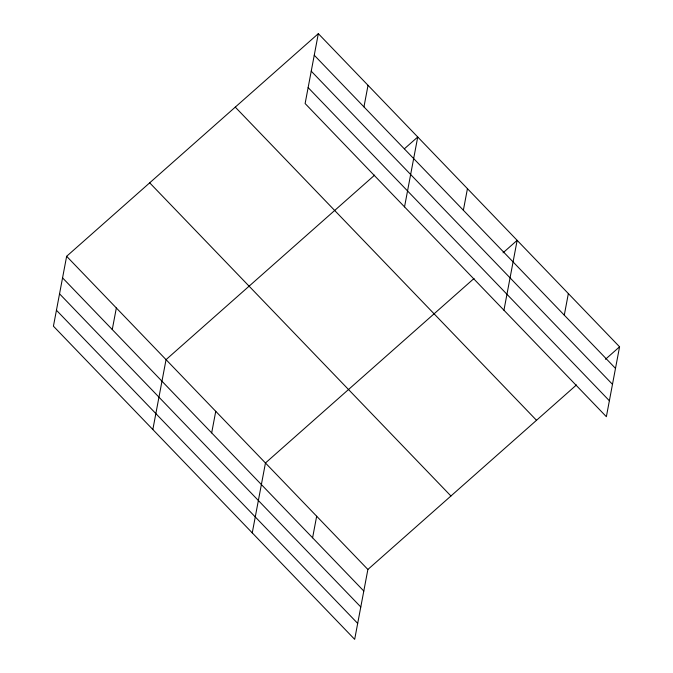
<?xml version="1.0" encoding="UTF-8"?>
<svg xmlns="http://www.w3.org/2000/svg" width="673" height="673" viewBox="0 0 673 673"><rect width="100%" height="100%" fill="white"/><g stroke="black" fill="none" stroke-linecap="round" stroke-linejoin="round"><path stroke-width="1.01" d="M318.329 33.65L305.121 103.533L606.365 416.696L619.572 346.814L318.329 33.65L66.635 256.304L53.428 326.186L354.671 639.35L367.879 569.467L576.475 384.939M112.265 329.543L116.345 307.973M152.838 429.534L166.046 359.643L374.642 175.115M211.675 432.89L215.747 411.321M252.249 532.873L265.456 462.99L474.053 278.462M363.958 106.889L368.03 85.32M312.592 537.794L316.663 516.225M404.532 206.88L417.74 136.998L404.414 148.775M463.369 210.237L467.441 188.667M503.942 310.228L517.15 240.337L503.042 252.812M564.285 315.149L568.357 293.579M605.464 359.289L619.572 346.814M314.249 55.22L615.492 368.383M311.237 71.161L612.48 384.325M308.133 87.591L609.376 400.755M235.272 107.125L536.507 420.289M149.692 182.829L450.935 495.993M66.635 256.304L367.879 569.467M62.564 277.873L363.799 591.037M59.544 293.815L360.787 606.979M56.439 310.245L357.683 623.408"/></g></svg>
